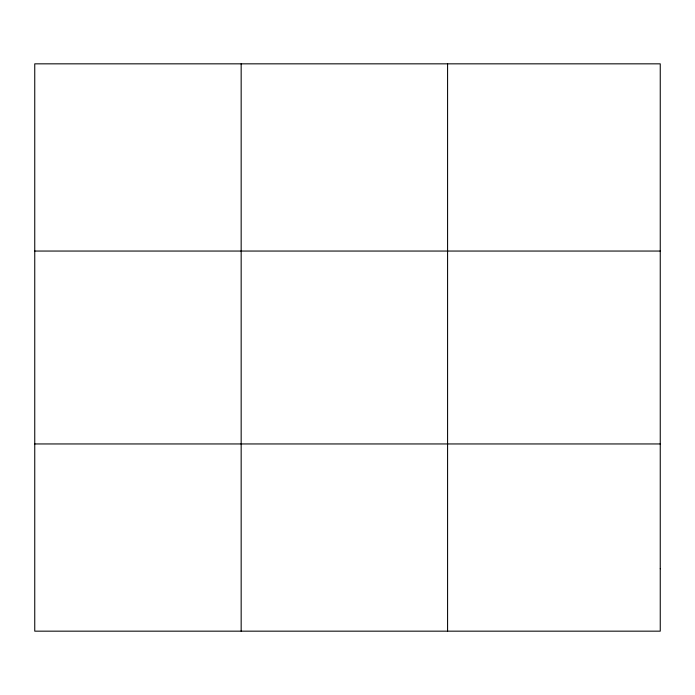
<?xml version="1.0" encoding="UTF-8"?>
<svg xmlns="http://www.w3.org/2000/svg" width="695" height="695" viewBox="0 0 695 695"><rect width="100%" height="100%" fill="white"/><g stroke="black" fill="none" stroke-linecap="round" stroke-linejoin="round"><path stroke-width="1.04" d="M241.165 63.836L241.165 631.164M447.58 63.836L447.58 631.164M34.75 251.051L660.25 251.051M34.75 443.949L660.25 443.949M660.25 568.753L660.25 631.164L34.75 631.164L34.75 63.836L660.25 63.836L660.25 568.753"/></g></svg>
